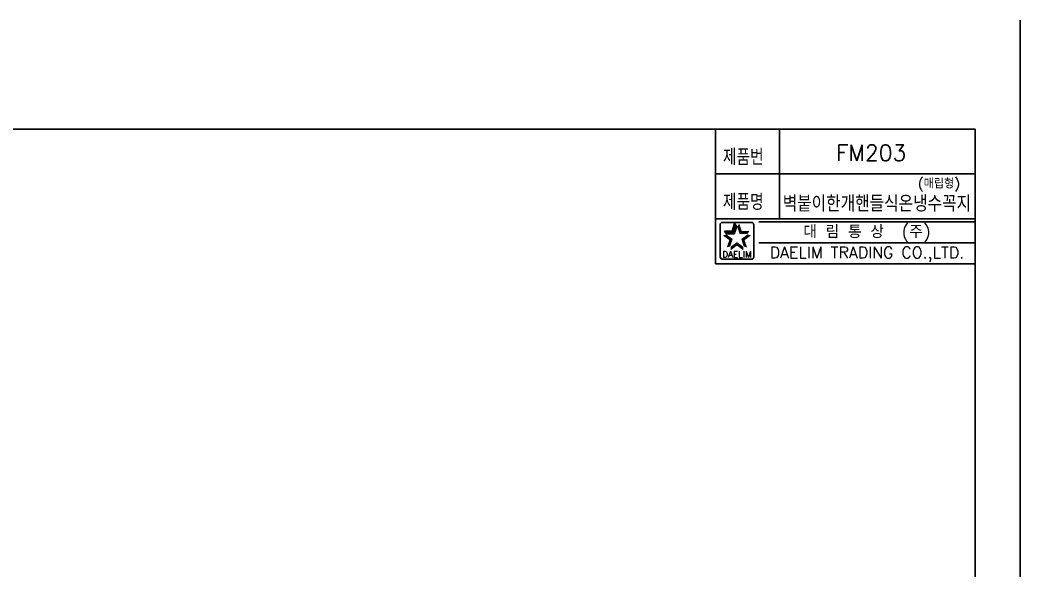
# Model space of a CAD drawing. Extents: x 39169 to 39763, y 19611 to 20031.
# Drawn here: x 39450.7 to 39762.5, y 19859.9 to 20031.4 of the extents above; entities that cross this region are included whole.
import ezdxf
from ezdxf.enums import TextEntityAlignment as Align

# ---------------------------------------------------------------- set-up
doc = ezdxf.new("R2010")
doc.units = 0
doc.header["$LTSCALE"] = 7
doc.header["$MEASUREMENT"] = 0
doc.layers.get('0').update_dxf_attribs({"color": 2, "linetype": 'CONTINUOUS'})
for name, color, linetype in [('D', 2, 'CONTINUOUS'), ('DIM', 2, 'CONTINUOUS'), ('TXT', 4, 'CONTINUOUS')]:
    doc.layers.add(name, color=color, linetype=linetype)
doc.styles.add('GHS', font='romans', dxfattribs={"bigfont": 'ghs'})
doc.styles.add('ROMANS', font='romans')

msp = doc.modelspace()

# ---------------------------------------------------------------- linework, layer by layer
at = {"color": 4}
for p, q in [((39199.52, 19997.42), (39748.52, 19997.42)), ((39748.52, 19997.42), (39748.52, 19622.42))]:
    msp.add_line(p, q, dxfattribs=at)
at = {"color": 7}
for p, q in [((39667.52, 19997.42), (39667.52, 19955.42)), ((39687.52, 19997.42), (39687.52, 19969.42)), ((39667.52, 19983.42), (39748.52, 19983.42)), ((39667.52, 19969.42), (39748.52, 19969.42)), ((39667.52, 19955.42), (39748.52, 19955.42))]:
    msp.add_line(p, q, dxfattribs=at)
at = {"color": 2, "linetype": 'Continuous'}
for p, q in [((39668.99, 19957.56), (39668.99, 19967.56)), ((39669.74, 19968.31), (39678.74, 19968.31)), ((39679.49, 19967.56), (39679.49, 19957.56)), ((39681.02, 19968.42), (39748.52, 19968.42)), ((39681.02, 19961.92), (39748.52, 19961.92)), ((39678.74, 19956.81), (39669.99, 19956.81))]:
    msp.add_line(p, q, dxfattribs=at)
at = {"color": 2}
for p, q in [((39670.33, 19965.61), (39672.75, 19965.61)), ((39670.99, 19964.69), (39670.33, 19965.61)), ((39672.75, 19965.61), (39673.5, 19967.91)), ((39673.42, 19964.69), (39674.17, 19967)), ((39674.17, 19967), (39673.5, 19967.91)), ((39670.99, 19964.69), (39673.42, 19964.69))]:
    msp.add_line(p, q, dxfattribs=at)
at = {"color": 2, "linetype": 'Continuous'}
for centre, radius, start, end in [((39669.74, 19967.56), 0.75, 90, 180), ((39678.74, 19967.56), 0.75, 0, 90), ((39669.87, 19957.68), 0.884, 188.1301, 278.1301), ((39678.74, 19957.56), 0.75, 270, 0)]:
    msp.add_arc(centre, radius, start, end, dxfattribs=at)
at = {"color": 2}
for points in [[(39670.33, 19965.61), (39670.99, 19964.69), (39672.75, 19965.61), (39673.42, 19964.69)], [(39672.75, 19965.61), (39673.42, 19964.69), (39673.5, 19967.91), (39674.17, 19967)], [(39674.98, 19967.91), (39674.32, 19967), (39675.73, 19965.61), (39675.07, 19964.69)], [(39675.73, 19965.61), (39675.07, 19964.69), (39678.16, 19965.61), (39677.49, 19964.69)], [(39671.83, 19962.78), (39672.91, 19963.13), (39669.87, 19964.2), (39670.95, 19964.55)], [(39671.09, 19960.47), (39672.16, 19960.82), (39671.83, 19962.78), (39672.91, 19963.13)], [(39678.61, 19964.2), (39677.54, 19964.55), (39676.65, 19962.78), (39675.58, 19963.13)], [(39676.65, 19962.78), (39675.58, 19963.13), (39677.4, 19960.47), (39676.32, 19960.82)], [(39674.24, 19961.03), (39674.24, 19962.16), (39672.28, 19959.6), (39672.28, 19960.73)], [(39676.2, 19959.6), (39676.2, 19960.73), (39674.24, 19961.03), (39674.24, 19962.16)]]:
    msp.add_solid(points, dxfattribs=at)
at = {"layer": 'D', "color": 2}
msp.add_line((39762.52, 20031.42), (39762.52, 19611.42), dxfattribs=at)

# ---------------------------------------------------------------- texts
at = {"color": 7, "style": 'GHS'}
msp.add_text('FM203', height=5, dxfattribs=at).set_placement((39716.09, 19990), align=Align.MIDDLE)
at = {"color": 7, "linetype": 'Continuous'}
for s, height, style, p in [('대 림 통 상  (주)', 4, 'GHS', (39714.78, 19965.12)), ('DAELIM TRADING CO.,LTD.', 3.6, 'ROMANS', (39714.78, 19958.35))]:
    msp.add_text(s, height=height, dxfattribs=dict(at, style=style)).set_placement(p, align=Align.MIDDLE)
at = {"color": 2, "linetype": 'Continuous', "style": 'ROMANS'}
msp.add_text('DAELIM', height=2, dxfattribs=at).set_placement((39674.24, 19957.36), align=Align.CENTER)
at = {"layer": 'D', "color": 2, "style": 'GHS'}
msp.add_text('(매립형)', height=3, dxfattribs=at).set_placement((39730.68, 19978.91))
at = {"layer": 'DIM', "style": 'GHS', "width": 0.8}
for s, p in [('제품번', (39669.86, 19986.15)), ('제품명', (39669.86, 19972.15))]:
    msp.add_text(s, height=5, dxfattribs=at).set_placement(p)
at = {"layer": 'TXT', "color": 2, "style": 'GHS', "width": 0.676079}
msp.add_text('벽붙이한개핸들식온냉수꼭지', height=5, dxfattribs=at).set_placement((39688.51, 19971.64), (39747.25, 19971.64), align=Align.FIT)

doc.saveas('drawing.dxf')
